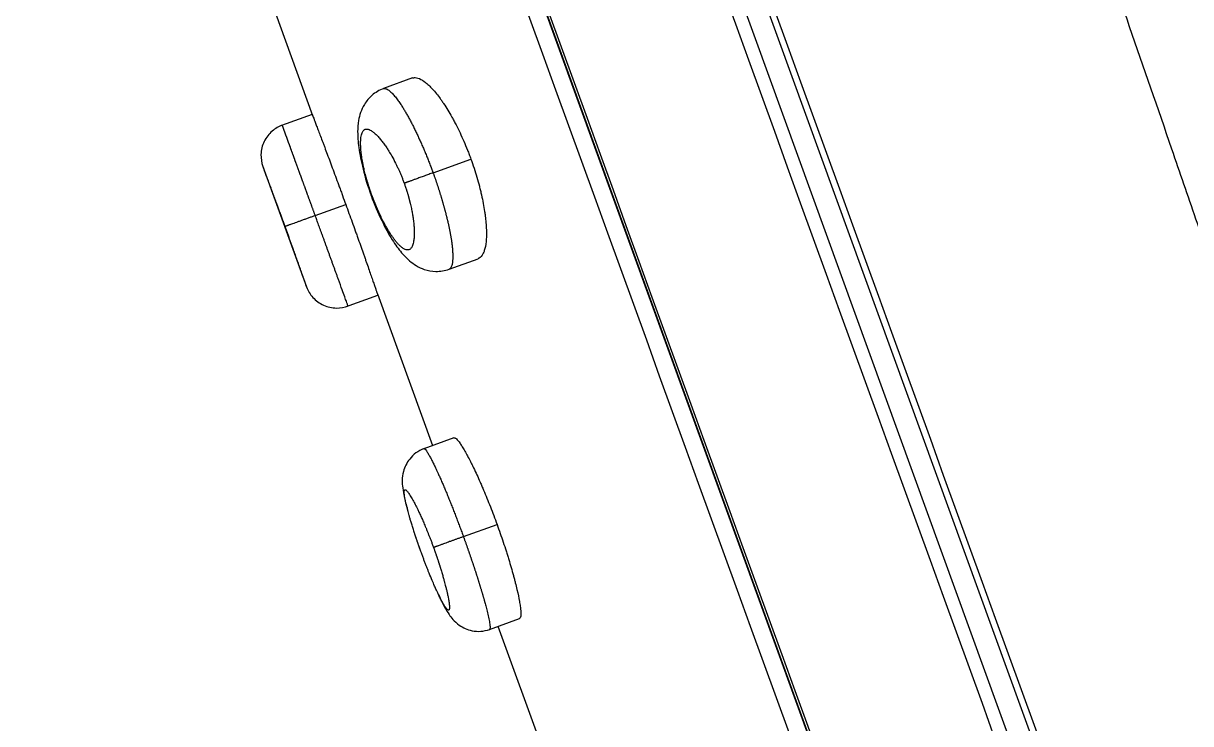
# Model space of a CAD drawing. Extents: x 0 to 1128, y 0 to 827.
# Drawn here: x 763.47 to 781.69, y 524.71 to 535.64 of the extents above; entities that cross this region are included whole.
import ezdxf

# ---------------------------------------------------------------- set-up
doc = ezdxf.new("R2010")
doc.units = 0
doc.header["$LTSCALE"] = 10
doc.header["$MEASUREMENT"] = 0
doc.layers.add('1', color=7, linetype='CONTINUOUS')

msp = doc.modelspace()

# ---------------------------------------------------------------- linework, layer by layer
at = {"layer": '1', "color": 7, "linetype": 'Continuous', "lineweight": -3}
for p, q in [((766.785, 558.739), (792.741, 487.231)), ((792.419, 487.141), (766.487, 558.582)), ((789.661, 486.141), (763.729, 557.581)), ((763.735, 557.583), (789.684, 486.096)), ((767.13, 536.569), (767.99, 534.201)), ((769.55, 534.788), (769.095, 534.622)), ((767.983, 534.219), (767.505, 534.045)), ((769.87, 533.308), (770.46, 533.522)), ((767.214, 533.408), (767.896, 531.528)), ((768.03, 532.64), (768.507, 532.813)), ((770.119, 531.802), (770.573, 531.967)), ((768.503, 531.216), (769.007, 531.399)), ((769, 531.417), (769.86, 529.049)), ((770.196, 529.171), (769.727, 529.001)), ((770.344, 527.629), (770.868, 527.819)), ((770.751, 526.181), (771.219, 526.351)), ((770.883, 526.229), (771.743, 523.861))]:
    msp.add_line(p, q, dxfattribs=at)
for points, knots in [([(812.035, 458.76), (811.453, 461.003), (810.162, 465.69), (807.935, 472.783), (805.453, 480.077), (802.844, 487.378), (800.187, 494.684), (797.534, 501.995), (794.88, 509.306), (787.626, 529.291), (781.256, 546.84), (775.771, 561.951)], [0, 0, 0, 0, 0.063517, 0.13332, 0.203809, 0.274802, 0.345901, 0.41699, 0.488079, 0.559169, 1, 1, 1, 1]), ([(773.159, 561.003), (773.212, 560.858), (773.318, 560.566), (773.478, 560.125), (773.641, 559.677), (773.806, 559.223), (773.973, 558.762), (774.143, 558.296), (774.315, 557.823), (774.489, 557.343), (774.666, 556.858), (774.845, 556.365), (775.027, 555.867), (775.21, 555.362), (775.397, 554.851), (775.585, 554.334), (775.776, 553.81), (775.969, 553.28), (776.165, 552.744), (776.363, 552.201), (776.563, 551.652), (776.765, 551.097), (776.97, 550.535), (777.178, 549.968), (777.387, 549.393), (777.599, 548.813), (777.814, 548.226), (778.03, 547.632), (778.249, 547.033), (778.471, 546.427), (778.694, 545.815), (778.92, 545.196), (779.149, 544.571), (779.379, 543.94), (779.613, 543.303), (779.848, 542.659), (780.086, 542.008), (780.326, 541.352), (780.568, 540.689), (780.813, 540.02), (781.06, 539.344), (781.31, 538.663), (781.562, 537.974), (781.816, 537.28), (782.073, 536.579), (782.332, 535.872), (782.593, 535.159), (782.856, 534.439), (783.122, 533.713), (783.391, 532.98), (783.661, 532.242), (783.934, 531.497), (784.21, 530.745), (784.487, 529.987), (784.767, 529.223), (785.05, 528.453), (785.335, 527.676), (785.622, 526.893), (785.911, 526.104), (786.274, 525.114), (786.707, 523.934), (787.205, 522.575), (787.694, 521.241), (788.174, 519.932), (788.644, 518.649), (789.105, 517.39), (789.557, 516.157), (789.999, 514.95), (790.433, 513.767), (790.857, 512.61), (791.271, 511.478), (791.676, 510.371), (792.072, 509.289), (792.459, 508.233), (792.836, 507.202), (793.204, 506.196), (793.563, 505.215), (793.912, 504.26), (794.253, 503.33), (794.583, 502.425), (794.905, 501.545), (795.217, 500.69), (795.52, 499.861), (795.814, 499.057), (796.098, 498.278), (796.373, 497.525), (796.638, 496.797), (796.895, 496.094), (797.142, 495.416), (797.38, 494.763), (797.608, 494.136), (797.827, 493.534), (798.037, 492.957), (798.238, 492.406), (798.429, 491.879), (798.611, 491.378), (798.783, 490.902), (798.947, 490.452), (799.101, 490.026), (799.2, 489.751), (799.248, 489.618)], [0, 0, 0, 0, 0.00609, 0.012269, 0.018537, 0.024893, 0.031338, 0.037872, 0.044495, 0.051206, 0.058007, 0.064896, 0.071874, 0.07894, 0.086096, 0.09334, 0.100673, 0.108095, 0.115605, 0.123205, 0.130893, 0.13867, 0.146536, 0.15449, 0.162533, 0.170666, 0.178886, 0.187196, 0.195595, 0.204082, 0.212658, 0.221323, 0.230077, 0.238919, 0.24785, 0.256871, 0.265979, 0.275177, 0.284464, 0.293839, 0.303303, 0.312856, 0.322498, 0.332228, 0.342047, 0.351955, 0.361952, 0.372038, 0.382213, 0.392476, 0.402828, 0.413269, 0.423799, 0.434417, 0.445125, 0.455921, 0.466806, 0.47778, 0.488842, 0.499994, 0.519397, 0.538445, 0.55714, 0.575481, 0.593468, 0.611101, 0.62838, 0.645305, 0.661876, 0.678092, 0.693955, 0.709464, 0.724619, 0.73942, 0.753867, 0.76796, 0.781698, 0.795083, 0.808114, 0.820791, 0.833114, 0.845083, 0.856698, 0.867959, 0.878866, 0.889419, 0.899618, 0.909464, 0.918955, 0.928092, 0.936876, 0.945305, 0.95338, 0.961102, 0.96847, 0.975483, 0.982143, 0.988449, 0.994402, 1, 1, 1, 1]), ([(797.041, 488.82), (796.978, 488.995), (796.851, 489.347), (796.66, 489.876), (796.468, 490.409), (796.276, 490.945), (796.082, 491.484), (795.887, 492.027), (795.691, 492.574), (795.495, 493.124), (795.297, 493.677), (795.098, 494.234), (794.899, 494.794), (794.698, 495.358), (794.496, 495.926), (794.294, 496.496), (794.09, 497.07), (793.885, 497.648), (793.68, 498.229), (793.473, 498.814), (793.266, 499.402), (793.057, 499.993), (792.847, 500.588), (792.637, 501.187), (792.425, 501.789), (792.213, 502.394), (791.999, 503.003), (791.785, 503.615), (791.569, 504.231), (791.352, 504.85), (791.135, 505.473), (790.916, 506.099), (790.532, 507.202), (789.968, 508.824), (789.211, 511.005), (788.412, 513.313), (787.6, 515.665), (786.711, 518.246), (785.68, 521.241), (784.697, 524.1), (783.858, 526.542), (783.259, 528.285), (782.715, 529.864), (782.228, 531.28), (781.797, 532.532), (781.308, 533.95), (780.748, 535.569), (780.107, 537.423), (779.484, 539.218), (778.881, 540.955), (778.349, 542.481), (777.884, 543.812), (777.482, 544.963), (777.083, 546.1), (776.689, 547.223), (776.298, 548.332), (775.912, 549.427), (775.53, 550.508), (775.152, 551.575), (774.778, 552.629), (774.408, 553.668), (774.042, 554.693), (773.68, 555.705), (773.323, 556.702), (772.969, 557.686), (772.62, 558.656), (772.274, 559.611), (772.045, 560.244), (771.931, 560.557)], [0, 0, 0, 0, 0.007353, 0.014754, 0.022202, 0.029697, 0.03724, 0.044829, 0.052466, 0.060151, 0.067882, 0.075661, 0.083488, 0.091361, 0.099282, 0.10725, 0.115266, 0.123329, 0.131439, 0.139596, 0.147801, 0.156053, 0.164352, 0.172699, 0.181093, 0.189534, 0.198023, 0.206559, 0.215142, 0.223773, 0.23245, 0.241176, 0.249948, 0.278573, 0.30895, 0.341079, 0.374961, 0.407163, 0.448837, 0.499981, 0.526503, 0.550751, 0.572724, 0.592422, 0.609846, 0.624994, 0.651629, 0.677447, 0.702448, 0.726634, 0.750003, 0.766236, 0.782278, 0.79813, 0.81379, 0.829259, 0.844538, 0.859625, 0.874522, 0.889227, 0.903742, 0.918066, 0.932199, 0.946141, 0.959892, 0.973452, 0.986821, 1, 1, 1, 1]), ([(769.549, 534.787), (769.55, 534.788), (769.55, 534.788), (769.556, 534.79), (769.562, 534.791), (769.575, 534.793), (769.582, 534.794), (769.603, 534.794), (769.617, 534.791), (769.663, 534.778), (769.696, 534.76), (769.741, 534.728), (769.75, 534.72), (769.768, 534.705), (769.778, 534.697), (769.807, 534.671), (769.826, 534.652), (769.886, 534.589), (769.927, 534.539), (769.981, 534.467), (769.991, 534.452), (770.013, 534.421), (770.024, 534.405), (770.056, 534.357), (770.099, 534.289), (770.142, 534.216), (770.174, 534.158), (770.185, 534.139), (770.206, 534.099), (770.217, 534.078), (770.27, 533.975), (770.311, 533.89), (770.369, 533.755), (770.388, 533.71), (770.416, 533.64), (770.425, 533.617), (770.443, 533.57), (770.452, 533.546), (770.46, 533.522)], [0, 0, 0, 0, 0.001466, 0.001466, 0.03267, 0.03267, 0.063874, 0.063874, 0.126283, 0.126283, 0.2511, 0.2511, 0.282304, 0.282304, 0.313508, 0.313508, 0.375916, 0.375916, 0.500733, 0.500733, 0.531937, 0.531937, 0.563141, 0.563141, 0.62555, 0.687958, 0.687958, 0.719162, 0.719162, 0.750367, 0.750367, 0.875183, 0.875183, 0.937592, 0.937592, 0.968796, 0.968796, 1, 1, 1, 1]), ([(769.099, 534.624), (769.03, 534.598), (768.917, 534.533), (768.764, 534.348), (768.702, 534.147), (768.688, 533.939), (768.705, 533.691), (768.774, 533.351), (768.851, 533.097), (768.902, 532.956)], [0, 0, 0, 0, 0.115148, 0.214415, 0.374506, 0.487247, 0.629878, 0.801809, 1, 1, 1, 1]), ([(769.095, 534.622), (769.095, 534.623), (769.101, 534.625), (769.114, 534.626), (769.134, 534.622), (769.155, 534.613), (769.177, 534.598), (769.2, 534.58), (769.223, 534.558), (769.246, 534.533), (769.269, 534.506), (769.292, 534.478), (769.313, 534.449), (769.335, 534.42), (769.355, 534.391), (769.374, 534.363), (769.392, 534.335), (769.408, 534.309), (769.423, 534.283), (769.439, 534.258), (769.454, 534.231), (769.469, 534.204), (769.485, 534.176), (769.5, 534.148), (769.515, 534.119), (769.531, 534.09), (769.546, 534.06), (769.562, 534.03), (769.577, 533.999), (769.592, 533.968), (769.607, 533.936), (769.622, 533.905), (769.637, 533.873), (769.652, 533.84), (769.667, 533.808), (769.682, 533.775), (769.696, 533.742), (769.711, 533.709), (769.725, 533.676), (769.739, 533.642), (769.753, 533.609), (769.767, 533.575), (769.781, 533.542), (769.794, 533.508), (769.807, 533.475), (769.82, 533.441), (769.833, 533.408), (769.846, 533.375), (769.858, 533.341), (769.866, 533.319), (769.87, 533.308)], [0, 0, 0, 0, 0.001384, 0.046079, 0.088946, 0.129987, 0.169201, 0.206588, 0.242149, 0.275883, 0.30779, 0.33787, 0.366124, 0.392551, 0.417151, 0.439926, 0.460875, 0.479998, 0.497296, 0.514924, 0.532456, 0.549891, 0.56723, 0.584473, 0.60162, 0.618672, 0.635628, 0.65249, 0.669256, 0.685929, 0.702507, 0.718991, 0.735382, 0.751679, 0.767883, 0.783994, 0.800014, 0.815941, 0.831776, 0.847519, 0.863172, 0.878734, 0.894205, 0.909586, 0.924877, 0.940079, 0.955192, 0.970216, 0.985152, 1, 1, 1, 1]), ([(767.523, 534.053), (767.461, 534.031), (767.377, 533.983), (767.285, 533.887), (767.23, 533.798), (767.194, 533.699), (767.176, 533.567), (767.191, 533.471), (767.213, 533.408)], [0, 0, 0, 0, 0.238286, 0.367032, 0.498767, 0.630685, 0.759955, 1, 1, 1, 1]), ([(768.03, 532.64), (768.028, 532.646), (768.024, 532.657), (768.018, 532.674), (768.012, 532.691), (768.006, 532.707), (768, 532.724), (767.994, 532.741), (767.988, 532.757), (767.982, 532.774), (767.976, 532.791), (767.97, 532.808), (767.963, 532.824), (767.957, 532.841), (767.951, 532.857), (767.945, 532.874), (767.939, 532.89), (767.933, 532.907), (767.927, 532.923), (767.921, 532.94), (767.915, 532.956), (767.909, 532.972), (767.904, 532.989), (767.898, 533.005), (767.892, 533.021), (767.886, 533.037), (767.88, 533.053), (767.874, 533.069), (767.868, 533.085), (767.863, 533.101), (767.857, 533.117), (767.851, 533.133), (767.845, 533.148), (767.84, 533.164), (767.834, 533.18), (767.828, 533.195), (767.823, 533.21), (767.817, 533.226), (767.811, 533.241), (767.806, 533.256), (767.8, 533.271), (767.795, 533.286), (767.79, 533.301), (767.784, 533.316), (767.779, 533.331), (767.773, 533.345), (767.768, 533.36), (767.763, 533.374), (767.758, 533.388), (767.752, 533.403), (767.747, 533.417), (767.742, 533.431), (767.737, 533.444), (767.732, 533.458), (767.727, 533.472), (767.722, 533.485), (767.717, 533.499), (767.712, 533.512), (767.708, 533.525), (767.703, 533.538), (767.698, 533.551), (767.694, 533.564), (767.689, 533.576), (767.684, 533.589), (767.68, 533.601), (767.675, 533.613), (767.671, 533.626), (767.667, 533.637), (767.662, 533.649), (767.658, 533.661), (767.654, 533.672), (767.65, 533.684), (767.646, 533.695), (767.642, 533.706), (767.638, 533.717), (767.634, 533.727), (767.63, 533.738), (767.626, 533.748), (767.623, 533.758), (767.619, 533.768), (767.615, 533.778), (767.612, 533.788), (767.608, 533.798), (767.605, 533.807), (767.601, 533.816), (767.598, 533.826), (767.595, 533.834), (767.592, 533.843), (767.589, 533.852), (767.586, 533.86), (767.583, 533.869), (767.58, 533.877), (767.577, 533.885), (767.574, 533.892), (767.571, 533.9), (767.568, 533.907), (767.566, 533.914), (767.563, 533.922), (767.561, 533.928), (767.558, 533.935), (767.556, 533.942), (767.554, 533.948), (767.552, 533.954), (767.549, 533.96), (767.547, 533.966), (767.545, 533.972), (767.543, 533.977), (767.542, 533.982), (767.54, 533.987), (767.538, 533.992), (767.536, 533.997), (767.535, 534.001), (767.533, 534.006), (767.532, 534.01), (767.53, 534.014), (767.529, 534.018), (767.528, 534.021), (767.527, 534.024), (767.526, 534.028), (767.525, 534.031), (767.524, 534.033), (767.523, 534.036), (767.522, 534.038), (767.521, 534.04), (767.521, 534.042), (767.52, 534.044), (767.52, 534.046), (767.519, 534.047), (767.519, 534.048), (767.519, 534.049), (767.518, 534.05), (767.518, 534.051), (767.518, 534.051), (767.518, 534.051), (767.518, 534.051)], [0, 0, 0, 0, 0.007572, 0.015144, 0.022714, 0.030285, 0.037855, 0.045425, 0.052995, 0.060566, 0.068136, 0.075708, 0.083279, 0.090852, 0.098425, 0.105999, 0.113573, 0.121149, 0.128725, 0.136303, 0.143881, 0.15146, 0.159039, 0.16662, 0.174201, 0.181784, 0.189366, 0.19695, 0.204534, 0.212119, 0.219705, 0.22729, 0.234877, 0.242463, 0.25005, 0.257637, 0.265224, 0.272811, 0.280398, 0.287985, 0.295571, 0.303158, 0.310744, 0.318329, 0.325914, 0.333499, 0.341082, 0.348666, 0.356248, 0.363829, 0.37141, 0.37899, 0.386569, 0.394147, 0.401724, 0.4093, 0.416875, 0.424449, 0.432022, 0.439594, 0.447165, 0.454735, 0.462305, 0.469874, 0.477442, 0.485009, 0.492576, 0.500143, 0.50771, 0.515276, 0.522843, 0.53041, 0.537977, 0.545545, 0.553113, 0.560682, 0.568252, 0.575822, 0.583393, 0.590965, 0.598538, 0.606112, 0.613687, 0.621263, 0.628839, 0.636417, 0.643995, 0.651574, 0.659154, 0.666734, 0.674316, 0.681897, 0.68948, 0.697063, 0.704646, 0.71223, 0.719814, 0.727398, 0.734982, 0.742566, 0.750151, 0.757735, 0.765319, 0.772903, 0.780486, 0.788069, 0.795651, 0.803233, 0.810814, 0.818395, 0.825974, 0.833553, 0.841131, 0.848708, 0.856284, 0.863859, 0.871433, 0.879006, 0.886578, 0.894148, 0.901718, 0.909286, 0.916854, 0.92442, 0.931986, 0.93955, 0.947114, 0.954677, 0.962239, 0.969801, 0.977362, 0.984923, 0.992484, 1, 1, 1, 1]), ([(767.983, 534.219), (767.983, 534.219), (767.983, 534.219), (767.983, 534.219), (767.984, 534.217), (767.987, 534.21), (767.988, 534.207), (767.99, 534.2), (767.992, 534.196), (768, 534.174), (768.01, 534.148), (768.027, 534.104), (768.031, 534.095), (768.038, 534.075), (768.042, 534.064), (768.054, 534.032), (768.063, 534.008), (768.092, 533.932), (768.114, 533.874), (768.145, 533.792), (768.151, 533.776), (768.164, 533.742), (768.171, 533.724), (768.191, 533.671), (768.218, 533.598), (768.248, 533.519), (768.278, 533.438), (768.293, 533.396), (768.341, 533.268), (768.373, 533.18), (768.414, 533.067), (768.423, 533.045), (768.44, 532.999), (768.448, 532.976), (768.473, 532.906), (768.49, 532.86), (768.507, 532.813)], [0, 0, 0, 0, 0.00067, 0.00067, 0.063128, 0.063128, 0.094357, 0.094357, 0.125586, 0.125586, 0.250502, 0.250502, 0.281731, 0.281731, 0.31296, 0.31296, 0.375419, 0.375419, 0.500335, 0.500335, 0.531564, 0.531564, 0.562793, 0.562793, 0.625251, 0.687709, 0.687709, 0.750167, 0.750167, 0.875084, 0.875084, 0.906313, 0.906313, 0.937542, 0.937542, 1, 1, 1, 1]), ([(768.914, 532.961), (768.912, 532.966), (768.908, 532.975), (768.903, 532.989), (768.898, 533.003), (768.894, 533.017), (768.889, 533.031), (768.884, 533.045), (768.879, 533.059), (768.875, 533.073), (768.87, 533.086), (768.866, 533.1), (768.862, 533.114), (768.857, 533.128), (768.853, 533.141), (768.849, 533.155), (768.845, 533.168), (768.841, 533.182), (768.837, 533.195), (768.833, 533.209), (768.829, 533.222), (768.826, 533.235), (768.822, 533.248), (768.819, 533.261), (768.815, 533.274), (768.806, 533.311), (768.792, 533.367), (768.777, 533.436), (768.766, 533.492), (768.759, 533.536), (768.754, 533.568), (768.751, 533.59), (768.749, 533.608), (768.747, 533.625), (768.745, 533.643), (768.744, 533.662), (768.742, 533.681), (768.741, 533.699), (768.74, 533.718), (768.739, 533.737), (768.739, 533.755), (768.738, 533.774), (768.739, 533.792), (768.74, 533.81), (768.741, 533.827), (768.742, 533.845), (768.745, 533.871), (768.751, 533.901), (768.761, 533.931), (768.772, 533.953), (768.783, 533.968), (768.794, 533.978), (768.802, 533.984), (768.812, 533.988), (768.825, 533.991), (768.845, 533.991), (768.871, 533.984), (768.905, 533.967), (768.938, 533.943), (768.968, 533.918), (768.99, 533.896), (769.012, 533.873), (769.034, 533.849), (769.055, 533.823), (769.076, 533.797), (769.096, 533.769), (769.113, 533.747), (769.129, 533.723), (769.15, 533.693), (769.183, 533.64), (769.23, 533.561), (769.268, 533.489), (769.295, 533.436), (769.306, 533.414), (769.317, 533.391), (769.328, 533.367), (769.338, 533.344), (769.349, 533.32), (769.36, 533.296), (769.37, 533.271), (769.38, 533.246), (769.39, 533.221), (769.4, 533.196), (769.41, 533.17), (769.416, 533.153), (769.419, 533.144)], [0, 0, 0, 0, 0.004673, 0.009337, 0.013992, 0.018638, 0.023275, 0.027903, 0.032523, 0.037133, 0.041735, 0.046329, 0.050913, 0.055489, 0.060056, 0.064615, 0.069164, 0.073704, 0.078235, 0.082756, 0.087268, 0.091771, 0.096263, 0.100746, 0.105219, 0.109682, 0.139129, 0.164519, 0.185854, 0.203151, 0.216429, 0.225708, 0.231001, 0.238982, 0.247173, 0.255576, 0.264193, 0.273025, 0.282075, 0.291344, 0.300835, 0.310548, 0.320486, 0.33065, 0.341042, 0.351662, 0.362512, 0.391816, 0.417851, 0.440577, 0.459965, 0.475997, 0.488658, 0.497936, 0.515232, 0.537545, 0.564834, 0.597029, 0.634033, 0.652654, 0.670686, 0.688142, 0.705037, 0.721385, 0.737202, 0.752494, 0.767268, 0.773353, 0.788638, 0.813159, 0.846945, 0.889969, 0.898306, 0.906666, 0.915047, 0.923449, 0.931872, 0.940315, 0.948778, 0.957262, 0.965765, 0.974289, 0.982836, 0.991405, 1, 1, 1, 1]), ([(770.46, 533.522), (770.495, 533.427), (770.525, 533.333), (770.567, 533.193), (770.58, 533.146), (770.598, 533.077), (770.604, 533.054), (770.615, 533.008), (770.62, 532.985), (770.645, 532.873), (770.662, 532.787), (770.677, 532.684), (770.68, 532.663), (770.685, 532.623), (770.688, 532.603), (770.694, 532.545), (770.7, 532.471), (770.702, 532.403), (770.703, 532.354), (770.702, 532.338), (770.702, 532.307), (770.701, 532.292), (770.697, 532.219), (770.689, 532.168), (770.673, 532.104), (770.667, 532.085), (770.656, 532.058), (770.652, 532.05), (770.644, 532.035), (770.64, 532.027), (770.618, 531.994), (770.598, 531.977), (770.573, 531.968), (770.573, 531.967), (770.572, 531.967)], [0, 0, 0, 0, 0.124634, 0.124634, 0.186951, 0.186951, 0.218109, 0.218109, 0.249268, 0.249268, 0.373902, 0.373902, 0.40506, 0.40506, 0.436219, 0.436219, 0.498536, 0.560853, 0.560853, 0.592011, 0.592011, 0.62317, 0.62317, 0.747804, 0.747804, 0.810121, 0.810121, 0.841279, 0.841279, 0.872438, 0.872438, 0.997071, 0.997071, 1, 1, 1, 1]), ([(767.56, 532.47), (767.559, 532.475), (767.555, 532.485), (767.549, 532.5), (767.544, 532.516), (767.538, 532.531), (767.533, 532.546), (767.527, 532.561), (767.522, 532.576), (767.516, 532.591), (767.511, 532.606), (767.505, 532.622), (767.5, 532.637), (767.494, 532.652), (767.489, 532.666), (767.483, 532.681), (767.478, 532.696), (767.472, 532.711), (767.467, 532.726), (767.461, 532.741), (767.456, 532.756), (767.451, 532.77), (767.445, 532.785), (767.44, 532.8), (767.434, 532.814), (767.42, 532.853), (767.398, 532.914), (767.368, 532.993), (767.341, 533.067), (767.313, 533.142), (767.286, 533.216), (767.26, 533.284), (767.24, 533.338), (767.225, 533.378), (767.216, 533.403), (767.214, 533.408), (767.214, 533.408)], [0, 0, 0, 0, 0.010354, 0.020691, 0.031012, 0.041322, 0.051622, 0.061917, 0.072208, 0.0825, 0.092794, 0.103094, 0.113403, 0.123724, 0.134059, 0.144413, 0.154787, 0.165185, 0.175609, 0.186062, 0.196548, 0.207069, 0.217627, 0.228226, 0.238869, 0.249558, 0.312845, 0.375182, 0.43718, 0.499462, 0.582284, 0.665241, 0.74977, 0.834341, 0.917386, 1, 1, 1, 1]), ([(769.419, 533.144), (769.421, 533.14), (769.424, 533.13), (769.429, 533.116), (769.434, 533.102), (769.439, 533.088), (769.444, 533.074), (769.448, 533.06), (769.453, 533.046), (769.457, 533.032), (769.462, 533.018), (769.466, 533.004), (769.47, 532.99), (769.475, 532.976), (769.479, 532.962), (769.483, 532.948), (769.486, 532.935), (769.49, 532.921), (769.494, 532.907), (769.497, 532.894), (769.501, 532.88), (769.504, 532.867), (769.508, 532.854), (769.511, 532.84), (769.514, 532.827), (769.523, 532.791), (769.535, 532.736), (769.547, 532.667), (769.557, 532.61), (769.563, 532.563), (769.567, 532.527), (769.569, 532.501), (769.572, 532.476), (769.573, 532.449), (769.575, 532.417), (769.576, 532.385), (769.576, 532.352), (769.575, 532.319), (769.573, 532.286), (769.569, 532.254), (769.563, 532.22), (769.554, 532.187), (769.543, 532.159), (769.531, 532.138), (769.519, 532.123), (769.506, 532.113), (769.492, 532.106), (769.474, 532.103), (769.448, 532.106), (769.413, 532.12), (769.374, 532.148), (769.335, 532.185), (769.3, 532.224), (769.268, 532.265), (769.238, 532.305), (769.215, 532.34), (769.194, 532.371), (769.175, 532.403), (769.15, 532.445), (769.12, 532.497), (769.085, 532.563), (769.057, 532.619), (769.037, 532.661), (769.027, 532.684), (769.016, 532.707), (769.006, 532.73), (768.995, 532.754), (768.985, 532.779), (768.974, 532.804), (768.964, 532.829), (768.954, 532.855), (768.943, 532.881), (768.933, 532.907), (768.923, 532.934), (768.917, 532.952), (768.914, 532.961)], [0, 0, 0, 0, 0.004694, 0.00938, 0.014059, 0.018731, 0.023396, 0.028054, 0.032706, 0.037352, 0.041992, 0.046625, 0.051253, 0.055874, 0.06049, 0.0651, 0.069703, 0.074301, 0.078893, 0.083479, 0.088058, 0.092632, 0.097198, 0.101759, 0.106312, 0.110859, 0.13947, 0.164601, 0.186233, 0.204363, 0.218995, 0.230141, 0.237811, 0.250965, 0.265115, 0.280264, 0.29642, 0.313597, 0.331811, 0.351078, 0.371416, 0.398501, 0.423407, 0.446097, 0.466538, 0.484707, 0.50059, 0.523112, 0.552195, 0.587786, 0.629795, 0.662168, 0.691513, 0.717871, 0.741285, 0.761797, 0.773517, 0.788928, 0.80805, 0.830908, 0.857517, 0.887884, 0.896136, 0.904453, 0.912835, 0.921278, 0.929784, 0.938351, 0.946979, 0.955666, 0.964413, 0.97322, 0.982086, 0.991012, 1, 1, 1, 1]), ([(769.87, 533.308), (769.872, 533.302), (769.877, 533.29), (769.883, 533.273), (769.889, 533.255), (769.896, 533.237), (769.902, 533.219), (769.908, 533.201), (769.914, 533.183), (769.92, 533.165), (769.927, 533.146), (769.933, 533.128), (769.939, 533.11), (769.945, 533.092), (769.951, 533.073), (769.957, 533.055), (769.963, 533.036), (769.968, 533.018), (769.974, 533), (769.98, 532.981), (769.986, 532.963), (769.991, 532.944), (769.997, 532.925), (770.002, 532.907), (770.008, 532.888), (770.013, 532.87), (770.019, 532.851), (770.024, 532.833), (770.029, 532.814), (770.034, 532.796), (770.04, 532.778), (770.045, 532.759), (770.05, 532.741), (770.055, 532.722), (770.059, 532.704), (770.064, 532.686), (770.069, 532.668), (770.073, 532.649), (770.078, 532.631), (770.083, 532.613), (770.087, 532.595), (770.091, 532.577), (770.095, 532.56), (770.1, 532.542), (770.104, 532.524), (770.108, 532.507), (770.112, 532.489), (770.115, 532.472), (770.119, 532.455), (770.123, 532.437), (770.126, 532.42), (770.13, 532.404), (770.133, 532.387), (770.136, 532.37), (770.139, 532.354), (770.142, 532.337), (770.145, 532.321), (770.148, 532.305), (770.151, 532.289), (770.155, 532.261), (770.161, 532.218), (770.168, 532.16), (770.174, 532.097), (770.177, 532.033), (770.178, 531.969), (770.173, 531.91), (770.163, 531.859), (770.146, 531.821), (770.129, 531.806), (770.119, 531.803), (770.119, 531.802)], [0, 0, 0, 0, 0.007923, 0.015872, 0.023845, 0.031844, 0.039869, 0.047918, 0.055993, 0.064094, 0.07222, 0.080372, 0.08855, 0.096753, 0.104982, 0.113237, 0.121518, 0.129825, 0.138157, 0.146516, 0.154901, 0.163312, 0.17175, 0.180213, 0.188703, 0.197219, 0.205762, 0.214331, 0.222926, 0.231548, 0.240197, 0.248872, 0.257574, 0.266303, 0.275059, 0.283841, 0.29265, 0.301486, 0.310349, 0.319239, 0.328156, 0.3371, 0.346071, 0.35507, 0.364095, 0.373148, 0.382228, 0.391336, 0.40047, 0.409632, 0.418822, 0.428039, 0.437284, 0.446556, 0.455855, 0.465183, 0.474538, 0.48392, 0.493331, 0.502769, 0.53477, 0.572544, 0.616091, 0.665411, 0.720506, 0.781374, 0.848014, 0.920427, 0.99861, 1, 1, 1, 1]), ([(768.902, 532.956), (768.953, 532.816), (769.057, 532.572), (769.222, 532.267), (769.367, 532.066), (769.512, 531.915), (769.688, 531.801), (769.925, 531.757), (770.053, 531.78), (770.123, 531.804)], [0, 0, 0, 0, 0.198161, 0.370057, 0.512668, 0.62542, 0.785507, 0.884785, 1, 1, 1, 1]), ([(768.507, 532.813), (768.541, 532.72), (768.574, 532.629), (768.623, 532.493), (768.639, 532.448), (768.662, 532.382), (768.67, 532.36), (768.686, 532.316), (768.694, 532.294), (768.732, 532.187), (768.76, 532.106), (768.794, 532.01), (768.801, 531.991), (768.814, 531.954), (768.821, 531.935), (768.839, 531.881), (768.852, 531.847), (768.886, 531.749), (768.906, 531.69), (768.929, 531.625), (768.933, 531.613), (768.941, 531.589), (768.945, 531.577), (768.957, 531.545), (768.97, 531.505), (768.981, 531.474), (768.988, 531.454), (768.99, 531.447), (768.994, 531.436), (768.996, 531.431), (769.004, 531.408), (769.007, 531.399), (769.007, 531.399), (769.007, 531.399), (769.007, 531.399)], [0, 0, 0, 0, 0.124808, 0.124808, 0.187213, 0.187213, 0.218415, 0.218415, 0.249617, 0.249617, 0.374425, 0.374425, 0.405627, 0.405627, 0.436829, 0.436829, 0.499234, 0.499234, 0.624042, 0.624042, 0.655244, 0.655244, 0.686446, 0.686446, 0.74885, 0.811254, 0.811254, 0.842457, 0.842457, 0.873659, 0.873659, 0.998467, 0.998467, 1, 1, 1, 1]), ([(768.542, 531.229), (768.542, 531.229), (768.543, 531.229), (768.542, 531.231), (768.539, 531.238), (768.532, 531.259), (768.517, 531.3), (768.491, 531.371), (768.451, 531.482), (768.409, 531.598), (768.375, 531.691), (768.357, 531.741), (768.339, 531.791), (768.32, 531.842), (768.302, 531.893), (768.283, 531.944), (768.265, 531.995), (768.246, 532.046), (768.228, 532.096), (768.21, 532.145), (768.193, 532.193), (768.176, 532.24), (768.159, 532.286), (768.143, 532.331), (768.127, 532.375), (768.111, 532.417), (768.096, 532.458), (768.082, 532.498), (768.068, 532.535), (768.055, 532.572), (768.043, 532.607), (768.034, 532.629), (768.03, 532.64)], [0, 0, 0, 0, 0.000004, 0.028448, 0.071194, 0.128274, 0.199728, 0.285546, 0.385616, 0.499791, 0.530234, 0.559951, 0.588943, 0.617212, 0.644755, 0.67157, 0.697654, 0.723003, 0.747614, 0.771485, 0.794613, 0.816998, 0.838638, 0.859533, 0.879684, 0.899092, 0.917757, 0.935681, 0.952866, 0.969313, 0.985024, 1, 1, 1, 1]), ([(767.896, 531.527), (767.896, 531.527), (767.894, 531.533), (767.886, 531.557), (767.872, 531.598), (767.852, 531.652), (767.828, 531.721), (767.802, 531.795), (767.775, 531.871), (767.749, 531.945), (767.721, 532.025), (767.697, 532.09), (767.68, 532.137), (767.671, 532.164), (767.661, 532.191), (767.651, 532.219), (767.641, 532.246), (767.631, 532.274), (767.621, 532.301), (767.611, 532.329), (767.601, 532.357), (767.591, 532.385), (767.581, 532.413), (767.571, 532.441), (767.564, 532.46), (767.56, 532.47)], [0, 0, 0, 0, 0.082567, 0.165615, 0.250215, 0.33472, 0.417679, 0.50053, 0.562791, 0.624783, 0.687129, 0.750441, 0.770134, 0.789679, 0.809092, 0.828391, 0.847595, 0.866721, 0.885789, 0.904816, 0.923821, 0.942823, 0.961842, 0.980894, 1, 1, 1, 1]), ([(767.896, 531.527), (767.92, 531.465), (767.969, 531.382), (768.068, 531.291), (768.159, 531.239), (768.258, 531.206), (768.39, 531.191), (768.485, 531.208), (768.547, 531.231)], [0, 0, 0, 0, 0.240045, 0.369315, 0.501233, 0.632968, 0.761715, 1, 1, 1, 1]), ([(770.195, 529.171), (770.2, 529.172), (770.205, 529.172), (770.215, 529.168), (770.218, 529.166), (770.226, 529.161), (770.23, 529.158), (770.25, 529.139), (770.269, 529.116), (770.297, 529.077), (770.302, 529.068), (770.314, 529.05), (770.32, 529.041), (770.339, 529.01), (770.352, 528.989), (770.393, 528.917), (770.423, 528.862), (770.462, 528.784), (770.47, 528.767), (770.486, 528.735), (770.495, 528.718), (770.519, 528.666), (770.553, 528.595), (770.587, 528.518), (770.614, 528.459), (770.622, 528.439), (770.64, 528.397), (770.649, 528.377), (770.693, 528.272), (770.729, 528.185), (770.781, 528.05), (770.799, 528.005), (770.834, 527.912), (770.851, 527.866), (770.868, 527.819)], [0, 0, 0, 0, 0.062208, 0.062208, 0.093468, 0.093468, 0.124728, 0.124728, 0.249767, 0.249767, 0.281026, 0.281026, 0.312286, 0.312286, 0.374805, 0.374805, 0.499844, 0.499844, 0.531104, 0.531104, 0.562364, 0.562364, 0.624883, 0.687403, 0.687403, 0.718662, 0.718662, 0.749922, 0.749922, 0.874961, 0.874961, 0.937481, 0.937481, 1, 1, 1, 1]), ([(769.731, 529.003), (769.684, 528.986), (769.601, 528.942), (769.479, 528.824), (769.402, 528.667), (769.384, 528.506), (769.392, 528.41), (769.413, 528.273), (769.445, 528.142), (769.469, 528.056), (769.471, 528.045)], [0, 0, 0, 0, 0.11102, 0.214985, 0.385123, 0.503502, 0.614005, 0.770332, 0.972403, 1, 1, 1, 1]), ([(769.727, 529.001), (769.727, 529.001), (769.732, 529.002), (769.742, 528.998), (769.765, 528.97), (769.792, 528.927), (769.821, 528.876), (769.851, 528.82), (769.879, 528.763), (769.905, 528.709), (769.928, 528.66), (769.947, 528.62), (769.962, 528.586), (769.976, 528.555), (769.99, 528.524), (770.003, 528.492), (770.018, 528.459), (770.032, 528.426), (770.046, 528.392), (770.06, 528.358), (770.075, 528.323), (770.089, 528.288), (770.104, 528.252), (770.118, 528.217), (770.133, 528.181), (770.147, 528.144), (770.162, 528.108), (770.176, 528.071), (770.191, 528.034), (770.205, 527.997), (770.22, 527.96), (770.234, 527.923), (770.248, 527.886), (770.262, 527.849), (770.276, 527.812), (770.29, 527.775), (770.303, 527.738), (770.317, 527.702), (770.33, 527.665), (770.339, 527.641), (770.344, 527.629)], [0, 0, 0, 0, 0.000239, 0.083361, 0.159575, 0.228878, 0.291269, 0.346746, 0.395308, 0.436952, 0.471679, 0.499486, 0.51886, 0.538122, 0.557272, 0.576312, 0.59524, 0.614056, 0.632762, 0.651356, 0.669839, 0.688211, 0.706473, 0.724623, 0.742663, 0.760591, 0.778409, 0.796117, 0.813713, 0.8312, 0.848575, 0.865841, 0.882996, 0.900041, 0.916976, 0.9338, 0.950515, 0.96712, 0.983615, 1, 1, 1, 1]), ([(769.682, 527.389), (769.681, 527.393), (769.677, 527.402), (769.672, 527.416), (769.668, 527.43), (769.663, 527.443), (769.658, 527.457), (769.653, 527.47), (769.648, 527.483), (769.644, 527.497), (769.639, 527.51), (769.635, 527.523), (769.63, 527.536), (769.626, 527.549), (769.621, 527.562), (769.617, 527.575), (769.612, 527.588), (769.608, 527.6), (769.604, 527.613), (769.6, 527.626), (769.595, 527.638), (769.591, 527.65), (769.587, 527.663), (769.583, 527.675), (769.579, 527.687), (769.575, 527.699), (769.572, 527.71), (769.562, 527.741), (769.546, 527.79), (769.527, 527.852), (769.51, 527.908), (769.496, 527.957), (769.484, 528), (769.47, 528.054), (769.453, 528.122), (769.435, 528.201), (769.424, 528.259), (769.42, 528.297), (769.419, 528.319), (769.419, 528.335), (769.421, 528.347), (769.423, 528.354), (769.426, 528.359), (769.43, 528.362), (769.436, 528.362), (769.444, 528.359), (769.455, 528.35), (769.47, 528.333), (769.49, 528.306), (769.513, 528.27), (769.534, 528.236), (769.554, 528.2), (769.573, 528.164), (769.591, 528.13), (769.61, 528.093), (769.631, 528.05), (769.657, 527.994), (769.682, 527.941), (769.703, 527.894), (769.718, 527.86), (769.733, 527.825), (769.746, 527.795), (769.756, 527.769), (769.765, 527.749), (769.773, 527.727), (769.782, 527.706), (769.791, 527.683), (769.8, 527.661), (769.81, 527.637), (769.819, 527.613), (769.828, 527.589), (769.838, 527.564), (769.848, 527.539), (769.857, 527.513), (769.867, 527.486), (769.874, 527.468), (769.877, 527.459)], [0, 0, 0, 0, 0.004635, 0.009253, 0.013855, 0.018442, 0.023012, 0.027567, 0.032106, 0.036629, 0.041136, 0.045628, 0.050105, 0.054566, 0.059011, 0.06344, 0.067854, 0.072252, 0.076635, 0.081001, 0.085352, 0.089686, 0.094005, 0.098307, 0.102594, 0.106864, 0.111117, 0.115354, 0.140138, 0.164861, 0.18672, 0.206902, 0.225424, 0.2423, 0.279894, 0.323708, 0.373887, 0.397296, 0.418825, 0.438456, 0.456176, 0.471977, 0.485856, 0.49781, 0.517596, 0.537728, 0.558194, 0.581106, 0.620752, 0.648183, 0.67346, 0.696613, 0.717673, 0.73667, 0.753632, 0.774445, 0.799727, 0.829523, 0.84311, 0.856713, 0.870328, 0.883955, 0.89141, 0.898995, 0.90671, 0.914553, 0.922526, 0.930626, 0.938854, 0.947209, 0.955691, 0.964299, 0.973034, 0.981895, 0.990883, 1, 1, 1, 1]), ([(770.868, 527.819), (770.902, 527.726), (770.934, 527.634), (770.98, 527.497), (770.995, 527.452), (771.016, 527.384), (771.023, 527.362), (771.037, 527.317), (771.044, 527.295), (771.077, 527.186), (771.101, 527.103), (771.128, 527.005), (771.133, 526.985), (771.144, 526.947), (771.149, 526.928), (771.163, 526.872), (771.171, 526.836), (771.195, 526.735), (771.208, 526.674), (771.22, 526.605), (771.222, 526.592), (771.226, 526.567), (771.228, 526.554), (771.233, 526.519), (771.238, 526.477), (771.24, 526.442), (771.24, 526.42), (771.24, 526.413), (771.239, 526.4), (771.238, 526.394), (771.234, 526.367), (771.228, 526.354), (771.219, 526.351), (771.219, 526.351), (771.219, 526.351)], [0, 0, 0, 0, 0.124828, 0.124828, 0.187242, 0.187242, 0.218449, 0.218449, 0.249656, 0.249656, 0.374484, 0.374484, 0.405692, 0.405692, 0.436899, 0.436899, 0.499313, 0.499313, 0.624141, 0.624141, 0.655348, 0.655348, 0.686555, 0.686555, 0.748969, 0.811383, 0.811383, 0.84259, 0.84259, 0.873797, 0.873797, 0.998625, 0.998625, 1, 1, 1, 1]), ([(769.682, 527.389), (769.68, 527.394), (769.677, 527.404), (769.671, 527.419), (769.666, 527.435), (769.66, 527.45), (769.655, 527.465), (769.649, 527.481), (769.644, 527.496), (769.639, 527.511), (769.633, 527.526), (769.628, 527.541), (769.623, 527.557), (769.618, 527.572), (769.612, 527.587), (769.607, 527.602), (769.602, 527.617), (769.597, 527.632), (769.592, 527.647), (769.589, 527.657), (769.587, 527.662), (769.587, 527.663)], [0, 0, 0, 0, 0.055488, 0.110877, 0.166183, 0.221423, 0.276613, 0.331769, 0.386907, 0.442043, 0.497194, 0.552375, 0.607604, 0.662895, 0.718266, 0.773732, 0.829308, 0.885012, 0.940857, 0.996861, 1, 1, 1, 1]), ([(770.344, 527.629), (770.346, 527.623), (770.35, 527.611), (770.356, 527.594), (770.363, 527.576), (770.369, 527.558), (770.375, 527.541), (770.382, 527.523), (770.388, 527.505), (770.394, 527.487), (770.401, 527.469), (770.407, 527.451), (770.413, 527.433), (770.42, 527.415), (770.426, 527.397), (770.432, 527.379), (770.438, 527.361), (770.445, 527.343), (770.451, 527.325), (770.457, 527.307), (770.463, 527.289), (770.469, 527.27), (770.475, 527.252), (770.482, 527.234), (770.488, 527.216), (770.494, 527.198), (770.5, 527.18), (770.506, 527.162), (770.512, 527.144), (770.518, 527.126), (770.524, 527.108), (770.53, 527.09), (770.535, 527.072), (770.541, 527.054), (770.547, 527.036), (770.553, 527.018), (770.558, 527), (770.564, 526.983), (770.57, 526.965), (770.575, 526.948), (770.581, 526.93), (770.586, 526.913), (770.591, 526.895), (770.597, 526.878), (770.602, 526.861), (770.607, 526.844), (770.612, 526.827), (770.618, 526.81), (770.623, 526.794), (770.628, 526.777), (770.633, 526.761), (770.637, 526.744), (770.642, 526.728), (770.647, 526.712), (770.651, 526.696), (770.656, 526.68), (770.661, 526.665), (770.665, 526.649), (770.669, 526.634), (770.679, 526.6), (770.695, 526.541), (770.716, 526.456), (770.738, 526.363), (770.755, 526.274), (770.763, 526.204), (770.757, 526.183), (770.751, 526.181), (770.751, 526.181)], [0, 0, 0, 0, 0.007896, 0.015819, 0.023766, 0.03174, 0.039739, 0.047764, 0.055814, 0.06389, 0.071992, 0.08012, 0.088273, 0.096452, 0.104657, 0.112888, 0.121144, 0.129426, 0.137734, 0.146068, 0.154427, 0.162812, 0.171223, 0.17966, 0.188123, 0.196611, 0.205125, 0.213666, 0.222232, 0.230824, 0.239441, 0.248085, 0.256754, 0.26545, 0.274171, 0.282918, 0.291691, 0.30049, 0.309315, 0.318166, 0.327043, 0.335946, 0.344875, 0.353829, 0.36281, 0.371817, 0.380849, 0.389908, 0.398992, 0.408103, 0.417239, 0.426402, 0.435591, 0.444805, 0.454046, 0.463313, 0.472605, 0.481924, 0.491269, 0.50064, 0.54495, 0.604823, 0.680251, 0.771223, 0.877726, 0.999744, 1, 1, 1, 1]), ([(769.877, 527.459), (769.879, 527.455), (769.882, 527.445), (769.887, 527.432), (769.892, 527.418), (769.897, 527.404), (769.902, 527.39), (769.906, 527.377), (769.911, 527.363), (769.916, 527.35), (769.92, 527.336), (769.925, 527.323), (769.929, 527.31), (769.934, 527.297), (769.938, 527.284), (769.942, 527.271), (769.947, 527.258), (769.951, 527.245), (769.955, 527.232), (769.959, 527.22), (769.963, 527.207), (769.967, 527.195), (769.971, 527.183), (769.975, 527.171), (769.978, 527.159), (769.982, 527.147), (769.986, 527.135), (769.996, 527.104), (770.01, 527.055), (770.028, 526.993), (770.043, 526.939), (770.055, 526.894), (770.065, 526.857), (770.073, 526.826), (770.081, 526.791), (770.092, 526.746), (770.104, 526.688), (770.116, 526.625), (770.123, 526.576), (770.125, 526.54), (770.125, 526.518), (770.124, 526.502), (770.121, 526.49), (770.117, 526.484), (770.109, 526.478), (770.091, 526.486), (770.061, 526.525), (770.033, 526.572), (770.015, 526.604), (769.998, 526.636), (769.982, 526.667), (769.968, 526.697), (769.954, 526.724), (769.939, 526.756), (769.919, 526.799), (769.891, 526.863), (769.853, 526.95), (769.822, 527.025), (769.8, 527.079), (769.791, 527.102), (769.782, 527.126), (769.772, 527.15), (769.763, 527.175), (769.753, 527.2), (769.743, 527.225), (769.733, 527.252), (769.723, 527.278), (769.713, 527.305), (769.703, 527.333), (769.693, 527.361), (769.686, 527.379), (769.682, 527.389)], [0, 0, 0, 0, 0.004731, 0.00944, 0.014127, 0.018792, 0.023436, 0.028057, 0.032657, 0.037235, 0.041792, 0.046327, 0.050841, 0.055333, 0.059803, 0.064252, 0.068679, 0.073084, 0.077467, 0.081828, 0.086168, 0.090485, 0.094779, 0.099052, 0.103302, 0.10753, 0.111735, 0.115917, 0.142085, 0.165689, 0.186736, 0.205237, 0.221208, 0.234662, 0.245609, 0.268938, 0.298588, 0.334664, 0.377282, 0.401866, 0.4249, 0.446359, 0.466223, 0.484479, 0.501121, 0.554385, 0.624255, 0.649432, 0.672403, 0.693181, 0.711782, 0.72822, 0.742512, 0.754671, 0.776024, 0.804614, 0.8405, 0.883743, 0.892043, 0.900453, 0.90897, 0.917595, 0.926326, 0.935164, 0.944109, 0.953158, 0.962314, 0.971575, 0.980943, 0.990417, 1, 1, 1, 1]), ([(769.945, 526.743), (769.948, 526.735), (769.985, 526.656), (770.043, 526.537), (770.115, 526.418), (770.171, 526.34), (770.288, 526.228), (770.447, 526.157), (770.617, 526.145), (770.708, 526.165), (770.755, 526.182)], [0, 0, 0, 0, 0.021643, 0.225177, 0.382783, 0.494335, 0.613417, 0.784257, 0.888595, 1, 1, 1, 1])]:
    msp.add_open_spline(points, degree=3, knots=knots, dxfattribs=at)
for points in [[(766.895, 558.729), (775.538, 534.916), (784.182, 511.103), (792.826, 487.29)], [(792.219, 487.07), (783.575, 510.883), (774.932, 534.696), (766.288, 558.509)], [(789.701, 486.156), (781.057, 509.969), (772.413, 533.782), (763.77, 557.595)], [(763.474, 557.488), (772.118, 533.675), (780.762, 509.862), (789.406, 486.049)]]:
    msp.add_open_spline(points, degree=3, dxfattribs=at)
for points, weights in [([(769.87, 533.308), (769.654, 533.23), (769.481, 533.167), (769.419, 533.144)], [1.00000059971, 0.867317818243, 0.867317622724, 1.00000001315]), ([(768.902, 532.956), (768.903, 532.957), (768.907, 532.959), (768.914, 532.961)], [0.926449002862, 0.947980447681, 0.972497446764, 1.00000000011]), ([(768.03, 532.64), (767.757, 532.541), (767.563, 532.471), (767.56, 532.47)], [1, 0.807445285989, 0.807445285949, 0.99999999988]), ([(770.344, 527.629), (770.094, 527.538), (769.907, 527.47), (769.877, 527.459)], [1.00000014698, 0.831999539401, 0.831999491221, 1.00000000244])]:
    msp.add_rational_spline(points, weights, degree=3, dxfattribs=at)

doc.saveas('drawing.dxf')
